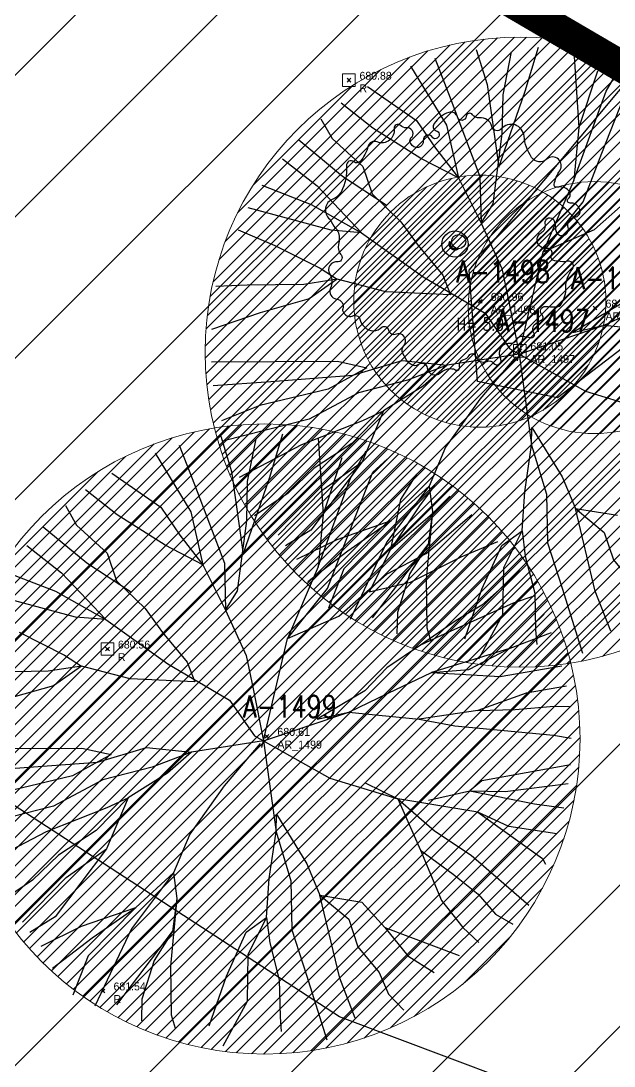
# Model space of a CAD drawing. Extents: x 350769 to 354978, y 6304672 to 6307963.
# Drawn here: x 352384.38 to 352393.79, y 6305935.95 to 6305952.54 of the extents above; entities that cross this region are included whole.
import ezdxf

# ---------------------------------------------------------------- set-up
doc = ezdxf.new("R2010")
doc.units = 0
doc.header["$PDMODE"] = 35
doc.header["$PDSIZE"] = 0.03
doc.linetypes.add('CONTINUOS', pattern=[0])
doc.linetypes.add('DASHDOT', pattern=[1, 0.5, -0.25, 0, -0.25])
doc.layers.get('0').update_dxf_attribs({"linetype": 'CONTINUOUS'})
doc.layers.get('Defpoints').update_dxf_attribs({"linetype": 'CONTINUOUS'})
for name, color, linetype in [('02_Geo ext_Acotamiento', 7, 'CONTINUOUS'), ('03_Pav ext_Vereda HC', 42, 'CONTINUOUS'), ('03_S2_Pav ext_Borde vereda', 7, 'CONTINUOUS'), ('1-ARBOL H1', 7, 'CONTINUOUS'), ('1-ARBOL H2', 1, 'CONTINUOUS'), ('1-ARBOL H3', 241, 'CONTINUOUS'), ('1-ARBOL NOMBRE', 3, 'CONTINUOUS'), ('1-ARBOL PTO', 7, 'CONTINUOUS'), ('C-TINN', 5, 'CONTINUOUS'), ('C-TOPO-MINR', 8, 'CONTINUOUS'), ('Paisajismo', 253, 'CONTINUOUS'), ('V-NODE-TEXT DIC 2012', 31, 'CONTINUOUS')]:
    doc.layers.add(name, color=color, linetype=linetype)
doc.layers.add('0_ASD_LINEA OFICIAL', color=253, linetype='DASHDOT', lineweight=20)
doc.layers.add('0_ASD_TOPOGRAFIA_ELEMENTOS', color=7, linetype='CONTINUOS', lineweight=5, true_color=0xbdbdbd)
doc.styles.add('ROMANS', font='romans.shx', dxfattribs={"width": 0.65})
doc.dimstyles.new('Principal', dxfattribs={"dimscale": 0, "dimtxt": 2, "dimasz": 2, "dimexe": 1, "dimexo": 1, "dimtad": 1, "dimrnd": 0.05, "dimzin": 1, "dimtxsty": 'ROMANS', "dimcen": 2.5, "dimclrt": 2, "dimaunit": 2, "dimadec": 0, "dimazin": 0, "dimtfac": 1, "dimtmove": 0, "dimatfit": 3, "dimfxl": 1, "dimfxlon": 1, "dimarcsym": 0})

# ---------------------------------------------------------------- blocks, each defined once
blk = doc.blocks.new('*D1079')
at = {"layer": '02_Geo ext_Acotamiento', "color": 0, "lineweight": -2, "transparency": 16777216}
blk.add_line((352275.9834041503, 6305950.408022937), (352270.2940694395, 6305949.519274759), dxfattribs=at)
at = {"layer": '02_Geo ext_Acotamiento', "color": 0, "transparency": 16777216}
blk.add_solid([(352270.2683459033, 6305949.68394436), (352270.3197929759, 6305949.354605158), (352269.3060518341, 6305949.364933541)], dxfattribs=at)
at = {"layer": 'Defpoints', "color": 0, "transparency": 16777216}
for p in [(352392.8269086607, 6305968.660500091), (352269.3060518341, 6305949.364933541)]:
    blk.add_point(p, dxfattribs=at)
at = {"layer": '02_Geo ext_Acotamiento', "color": 2, "transparency": 16777216, "insert": (352273.6384944128, 6305950.96046438), "char_height": 1, "attachment_point": 5, "rotation": 8.878591050159264, "style": 'ROMANS'}
blk.add_mtext('R125,00', dxfattribs=at)
blk = doc.blocks.new('*D1156')
at = {"layer": '02_Geo ext_Acotamiento', "color": 0, "lineweight": -2, "transparency": 16777216}
blk.add_line((352265.1263020157, 6305940.537977832), (352259.5027200941, 6305939.299539646), dxfattribs=at)
at = {"layer": '02_Geo ext_Acotamiento', "color": 0, "transparency": 16777216}
blk.add_solid([(352259.466875284, 6305939.462306128), (352259.5385649044, 6305939.136773165), (352258.5261212075, 6305939.084470786)], dxfattribs=at)
at = {"layer": 'Defpoints', "color": 0, "transparency": 16777216}
for p in [(352392.8269086622, 6305968.660500089), (352258.5261212075, 6305939.084470786)]:
    blk.add_point(p, dxfattribs=at)
at = {"layer": '02_Geo ext_Acotamiento', "color": 2, "transparency": 16777216, "insert": (352262.7517488983, 6305940.944537443), "char_height": 1, "attachment_point": 5, "rotation": 12.419567213945234, "style": 'ROMANS'}
blk.add_mtext('R137,50', dxfattribs=at)
blk = doc.blocks.new('A$C27410629')
at = {"true_color": 0x136734, "transparency": 33554559}
h = blk.add_hatch(dxfattribs=at)
h.set_pattern_fill('ANSI31', color=116, scale=0.5)
h.set_pattern_definition([(45, (-8759.562515186517, -519.1035735587502), (-1.122532015133644, 1.122532015133644), [])])
h.paths.add_polyline_path([(137.5068959888558, 1252.464406617455, 0.1176268807227723), (109.8147584422568, 1254.193915082657, 0.06692451075002814), (94.44469839795602, 1249.334472017372, 0.3153492887079504), (64.30173641118381, 1196.270282113329, 0.02268268711599586), (65.7292635223912, 1185.310127003227), (112.3603922077091, 1218.953454515778), (153.4782689701005, 1161.962272479494), (172.1053089193083, 1139.480769404351), (187.9579650288579, 1141.807885415954), (193.565073162812, 1120.465553675225), (224.197974734232, 1050.129297271156), (250.6203797236194, 989.4787086543838), (268.1526288855184, 972.7353945672494, 7.254700715645028e-06), (291.4898137452492, 983.2987389690225), (238.1945199318034, 1105.633967029937), (205.2934048173047, 1181.112163638985), (177.0531538182076, 1197.651557407602)])
at = {"layer": '0_ASD_LINEA OFICIAL', "ltscale": 8, "const_width": 0.5}
blk.add_lwpolyline([(137.5068959889312, 1252.464406617509), (177.0531538181858, 1197.651557407789), (205.2934048172829, 1181.112163639173), (238.1945199317815, 1105.633967030124), (279.3867585223161, 1122.912494985259), (245.5796072782432, 1209.119370970666)], dxfattribs=at)
blk.add_lwpolyline([(250.6203797236194, 989.4787086543838), (268.1526288854875, 972.7353945673531, 7.254700715664111e-06), (291.4898137452146, 983.2987389692971), (291.4898137452146, 983.2987389692971), (238.1945199318034, 1105.633967029937), (205.2934048173047, 1181.112163638985), (177.0531538182076, 1197.651557407602), (137.6146324061954, 1252.315079214)], format="xyb", dxfattribs=at)
blk = doc.blocks.new('1.0 - LO RECABARREN LOTEO PARQUE - VEGETACION EXISTENTE ETAPA MUNICIPAL__2024')
at = {"layer": 'Paisajismo'}
for p, q in [((352391.6032535574, 6305952.082006879), (352391.7730401289, 6305951.524352299)), ((352392.0267901549, 6305951.363049463), (352392.163736428, 6305952.042641534)), ((352392.3786155063, 6305951.419510569), (352392.5885203256, 6305952.11985576)), ((352393.1504546333, 6305952.051651023), (352393.2271173503, 6305950.844255731)), ((352390.9429612244, 6305951.942131889), (352391.1881405273, 6305951.316867318)), ((352393.6638090033, 6305951.418596901), (352393.9110892303, 6305951.849717214)), ((352390.5603326714, 6305951.815659542), (352391.1300027124, 6305950.882639382)), ((352393.5232505773, 6305951.737899113), (352393.2271173503, 6305950.844255731)), ((352389.8755000709, 6305951.494876612), (352390.6538151177, 6305950.954856102)), ((352391.7730401289, 6305951.524352299), (352391.9585909316, 6305950.213140807)), ((352393.591724749, 6305950.434264811), (352394.0154366637, 6305951.511549276)), ((352391.9585909316, 6305950.213140807), (352392.3786155063, 6305951.419510569)), ((352392.0150850628, 6305950.743106767), (352392.0267901549, 6305951.363049463)), ((352393.1492801253, 6305950.008504761), (352393.6638090033, 6305951.418596901)), ((352389.9607228245, 6305950.834660536), (352389.4594746775, 6305951.23049614)), ((352391.1881405273, 6305951.316867318), (352391.6610132043, 6305950.067611639)), ((352389.1383340837, 6305950.982176108), (352389.3142006209, 6305950.670068705)), ((352390.7227598582, 6305950.353234327), (352389.9607228245, 6305950.834660536)), ((352390.6538151177, 6305950.954856102), (352390.955798356, 6305950.515040563)), ((352391.1300027124, 6305950.882639382), (352391.3192352894, 6305950.043057702)), ((352393.2271173503, 6305950.844255731), (352393.1492801253, 6305950.008504761)), ((352389.3142006209, 6305950.670068705), (352389.8022899324, 6305950.226739313)), ((352391.8699451911, 6305949.629552996), (352392.0150850628, 6305950.743106767)), ((352388.7887984461, 6305950.646620194), (352389.4789952958, 6305950.073142486)), ((352390.955798356, 6305950.515040563), (352391.3192352894, 6305950.043057702)), ((352388.5261186416, 6305950.348004995), (352389.0788044222, 6305949.917235052)), ((352391.3192352894, 6305950.043057702), (352390.7227598582, 6305950.353234327)), ((352393.2979325014, 6305949.664607899), (352393.591724749, 6305950.434264811)), ((352389.8022899324, 6305950.226739313), (352389.9491865617, 6305949.789851957)), ((352389.4789952958, 6305950.073142486), (352390.1713952909, 6305949.616382632)), ((352391.3192352894, 6305950.043057702), (352391.6779865475, 6305949.323094208)), ((352391.6610132043, 6305950.067611639), (352391.6779865475, 6305949.323094208)), ((352393.1492801253, 6305950.008504761), (352392.6623587201, 6305948.870394534)), ((352388.2009496132, 6305949.925885831), (352388.9841251905, 6305949.622023322)), ((352389.0788044222, 6305949.917235052), (352389.7823912901, 6305949.172837503)), ((352393.4758449757, 6305949.227132347), (352394.233144874, 6305949.895014153)), ((352389.9491865617, 6305949.789851957), (352390.4062563605, 6305949.347105652)), ((352392.6623587201, 6305948.870394534), (352393.2979325014, 6305949.664607899)), ((352389.299173956, 6305949.212516255), (352387.9867882538, 6305949.566844682)), ((352388.9841251905, 6305949.622023322), (352389.7823912901, 6305949.172837503)), ((352391.6779865475, 6305949.323094208), (352391.8699451911, 6305949.629552996)), ((352390.4062563605, 6305949.347105652), (352390.6783942191, 6305948.969870252)), ((352387.8271063795, 6305949.216958278), (352388.4066774107, 6305948.972496103)), ((352389.7823912901, 6305949.172837503), (352389.299173956, 6305949.212516255)), ((352389.7823912901, 6305949.172837503), (352390.7620849764, 6305948.47215965)), ((352391.6779865475, 6305949.323094208), (352392.0057219606, 6305948.603718911)), ((352392.6623587201, 6305948.870394534), (352393.4758449757, 6305949.227132347)), ((352388.4066774107, 6305948.972496103), (352389.124199665, 6305948.608669826)), ((352390.6783942191, 6305948.969870252), (352391.0728469974, 6305948.497299195)), ((352392.2573723254, 6305947.141583208), (352392.6623587201, 6305948.870394534)), ((352389.124199665, 6305948.608669826), (352389.3961330235, 6305948.435933459)), ((352392.0057219606, 6305948.603718911), (352392.1198433791, 6305948.074426726)), ((352387.9669751992, 6305948.338884025), (352387.4701071053, 6305948.317258333)), ((352388.8670749517, 6305948.352898915), (352387.9669751992, 6305948.338884025)), ((352389.3961330235, 6305948.435933459), (352388.8670749517, 6305948.352898915)), ((352389.3961330235, 6305948.435933459), (352388.9514303062, 6305948.121541219)), ((352390.1680652371, 6305948.235308775), (352389.3961330235, 6305948.435933459)), ((352390.7620849764, 6305948.47215965), (352391.744116121, 6305947.89547092)), ((352391.0728469974, 6305948.497299195), (352391.1910651911, 6305948.184986571)), ((352391.1910651911, 6305948.184986571), (352390.1680652371, 6305948.235308775)), ((352388.9514303062, 6305948.121541219), (352388.1761708189, 6305947.902659928)), ((352392.1198433791, 6305948.074426726), (352392.2823101342, 6305947.248038061)), ((352393.8878528578, 6305948.041045071), (352393.1346497341, 6305947.590142821)), ((352393.6332736237, 6305947.7047616), (352394.2594832919, 6305948.003018737)), ((352388.1761708189, 6305947.902659928), (352387.4000298234, 6305947.637090896)), ((352391.744116121, 6305947.89547092), (352392.1368131524, 6305947.329909366)), ((352392.2823101342, 6305947.248038061), (352393.6332736237, 6305947.7047616)), ((352393.1346497341, 6305947.590142821), (352393.6332736237, 6305947.7047616)), ((352393.6332736237, 6305947.7047616), (352394.748157836, 6305947.590685314)), ((352392.2823101342, 6305947.248038061), (352391.1389765708, 6305947.069675907)), ((352392.2275269456, 6305947.204163344), (352391.6563295503, 6305946.532767752)), ((352392.1368131524, 6305947.329909366), (352393.3342140869, 6305946.656130604)), ((352392.2823101342, 6305947.248038061), (352392.4803478246, 6305945.804022172)), ((352387.4024011508, 6305947.126133619), (352389.4001016713, 6305947.132289011)), ((352389.8655214973, 6305947.030093979), (352389.2515724766, 6305946.691406683)), ((352389.4001016713, 6305947.132289011), (352389.8655214973, 6305947.030093979)), ((352389.6466164443, 6305946.91180316), (352390.4267422566, 6305947.145140178)), ((352390.4267422566, 6305947.145140178), (352391.1389765708, 6305947.069675907)), ((352391.1389765708, 6305947.069675907), (352390.5139409378, 6305946.833410644)), ((352391.1389765708, 6305947.069675907), (352390.7603266215, 6305946.735735002)), ((352391.1389765708, 6305947.069675907), (352391.1389765708, 6305947.069675907)), ((352388.3415293354, 6305946.812411157), (352389.6466164443, 6305946.91180316)), ((352387.4264436741, 6305946.7491059), (352388.3415293354, 6305946.812411157)), ((352389.2515724766, 6305946.691406683), (352388.1717628966, 6305946.431571629)), ((352390.5139409378, 6305946.833410644), (352389.734400407, 6305946.631072183)), ((352390.7603266215, 6305946.735735002), (352390.1323647277, 6305946.344484711)), ((352389.734400407, 6305946.631072183), (352388.9507631012, 6305946.211754166)), ((352391.6563295503, 6305946.532767752), (352391.114395872, 6305945.767795982)), ((352393.3342140869, 6305946.656130604), (352394.4139856307, 6305946.325660372)), ((352388.1717628966, 6305946.431571629), (352387.5595762796, 6305946.186258961)), ((352390.1323647277, 6305946.344484711), (352389.6261325695, 6305945.826905378)), ((352390.1323647277, 6305946.344484711), (352389.7905950451, 6305945.536985156)), ((352389.8029360158, 6305946.190606205), (352390.1323647277, 6305946.344484711)), ((352388.9507631012, 6305946.211754166), (352387.5789586267, 6305945.865557917)), ((352388.8377183828, 6305945.811847233), (352389.8029360158, 6305946.190606205)), ((352392.4803478246, 6305945.804022172), (352392.485615114, 6305946.082996257)), ((352392.485615114, 6305946.082996257), (352392.967270192, 6305945.298698183)), ((352387.5493258578, 6305945.942026667), (352387.7191124293, 6305945.384372087)), ((352387.9728624553, 6305945.223069252), (352388.1098087284, 6305945.902661323)), ((352388.3246878068, 6305945.279530358), (352388.534592626, 6305945.979875548)), ((352389.0965269337, 6305945.911670811), (352389.1731896507, 6305944.704275519)), ((352386.8890335248, 6305945.802151677), (352387.1342128278, 6305945.176887106)), ((352387.8464970072, 6305945.293468233), (352388.8377183828, 6305945.811847233)), ((352389.6261325695, 6305945.826905378), (352389.0291865693, 6305945.435069477)), ((352389.6098813037, 6305945.278616689), (352389.8571615307, 6305945.709737002)), ((352391.114395872, 6305945.767795982), (352390.8545493492, 6305945.152538422)), ((352392.3732504527, 6305945.06184731), (352392.4803478246, 6305945.804022172)), ((352392.4803478246, 6305945.804022172), (352392.7138614723, 6305945.024409237)), ((352386.5064049719, 6305945.67567933), (352387.0760750128, 6305944.74265917)), ((352389.7905950451, 6305945.536985156), (352388.975669174, 6305944.454830951)), ((352389.151083619, 6305945.082021046), (352389.7905950451, 6305945.536985156)), ((352389.4693228777, 6305945.597918901), (352389.1731896507, 6305944.704275519)), ((352389.9615089641, 6305945.371569064), (352390.1886315476, 6305945.578605442)), ((352385.8215723714, 6305945.3548964), (352386.5998874181, 6305944.814875891)), ((352387.7191124293, 6305945.384372087), (352387.904663232, 6305944.073160595)), ((352389.0291865693, 6305945.435069477), (352388.6183466424, 6305945.039719724)), ((352389.5377970494, 6305944.294284599), (352389.9615089641, 6305945.371569064)), ((352387.904663232, 6305944.073160595), (352388.3246878068, 6305945.279530358)), ((352387.9611573632, 6305944.603126555), (352387.9728624553, 6305945.223069252)), ((352389.0953524258, 6305943.86852455), (352389.6098813037, 6305945.278616689)), ((352390.6555206917, 6305945.343311353), (352390.3979226834, 6305944.936810923)), ((352392.967270192, 6305945.298698183), (352393.1750280948, 6305944.798645078)), ((352385.9067951249, 6305944.694680324), (352385.4055469779, 6305945.090515928)), ((352387.1342128278, 6305945.176887106), (352387.6070855047, 6305943.927631428)), ((352388.6183466424, 6305945.039719724), (352388.0840212815, 6305944.677711095)), ((352388.4600054412, 6305944.371159684), (352389.151083619, 6305945.082021046)), ((352390.8545493492, 6305945.152538422), (352390.1862039273, 6305944.265920165)), ((352390.254677088, 6305944.605717494), (352390.8545493492, 6305945.152538422)), ((352390.9444628441, 6305945.164075549), (352390.6998282768, 6305944.837702757)), ((352390.8545493492, 6305945.152538422), (352390.9089764383, 6305944.748406583)), ((352392.3305259456, 6305944.442492875), (352392.3732504527, 6305945.06184731)), ((352392.7138614723, 6305945.024409237), (352392.7302460129, 6305944.248895904)), ((352390.3979226834, 6305944.936810923), (352390.242781662, 6305944.145774639)), ((352390.9078566845, 6305944.717015536), (352391.1832576572, 6305944.993554572)), ((352385.0844063842, 6305944.842195896), (352385.2602729214, 6305944.530088494)), ((352386.6688321586, 6305944.213254116), (352385.9067951249, 6305944.694680324)), ((352386.5998874181, 6305944.814875891), (352386.9018706564, 6305944.375060352)), ((352387.0760750128, 6305944.74265917), (352387.2653075898, 6305943.903077491)), ((352389.1731896507, 6305944.704275519), (352389.0953524258, 6305943.86852455)), ((352390.6998282768, 6305944.837702757), (352390.242781662, 6305944.145774639)), ((352390.242781662, 6305944.145774639), (352390.9078566845, 6305944.717015536)), ((352390.8060121241, 6305944.084289636), (352391.5318112072, 6305944.701904079)), ((352390.9089764383, 6305944.748406583), (352390.8069384114, 6305943.672993354)), ((352390.9089764383, 6305944.748406583), (352390.836991735, 6305944.222625669)), ((352393.4905957063, 6305943.482211557), (352393.1750280948, 6305944.798645078)), ((352393.1750280948, 6305944.798645078), (352393.1750280948, 6305944.798645078)), ((352393.1750280948, 6305944.798645078), (352393.8405425097, 6305944.689904881)), ((352393.1750280948, 6305944.798645078), (352393.6332720264, 6305944.417895823)), ((352385.2602729214, 6305944.530088494), (352385.7483622328, 6305944.086759102)), ((352387.8160174916, 6305943.489572784), (352387.9611573632, 6305944.603126555)), ((352389.3934895758, 6305944.306830685), (352390.254677088, 6305944.605717494)), ((352390.254677088, 6305944.605717494), (352389.5014702999, 6305943.837753232)), ((352389.5629240898, 6305944.12264799), (352390.254677088, 6305944.605717494)), ((352384.7348707466, 6305944.506639983), (352385.4250675963, 6305943.933162274)), ((352386.9018706564, 6305944.375060352), (352387.2653075898, 6305943.903077491)), ((352388.975669174, 6305944.454830951), (352388.5737153013, 6305944.205548896)), ((352392.0088326857, 6305944.210746629), (352392.3305259456, 6305944.442492875)), ((352392.0402487613, 6305943.858816897), (352392.3305259456, 6305944.442492875)), ((352392.3305259456, 6305944.442492875), (352392.3794938176, 6305944.040284798)), ((352393.6332720264, 6305944.417895823), (352393.7801686068, 6305943.981005876)), ((352384.472190942, 6305944.208024783), (352385.0248767227, 6305943.77725484)), ((352387.2653075898, 6305943.903077491), (352386.6688321586, 6305944.213254116)), ((352388.7566220452, 6305943.991928088), (352389.3934895758, 6305944.306830685)), ((352389.2440048018, 6305943.524627687), (352389.5377970494, 6305944.294284599)), ((352390.1862039273, 6305944.265920165), (352389.6044755725, 6305943.036578922)), ((352389.954108405, 6305943.058593489), (352390.836991735, 6305944.222625669)), ((352390.836991735, 6305944.222625669), (352390.5490555792, 6305943.762938747)), ((352391.3622577809, 6305944.031229985), (352391.9466525086, 6305944.270784524)), ((352391.6919410267, 6305943.516171823), (352392.0088326857, 6305944.210746629)), ((352392.7302460129, 6305944.248895904), (352392.9649266045, 6305943.531277566)), ((352385.7483622328, 6305944.086759102), (352385.8952588622, 6305943.649871745)), ((352388.9332064491, 6305943.638407197), (352389.5629240898, 6305944.12264799)), ((352390.242781662, 6305944.145774639), (352389.9029720884, 6305943.47498452)), ((352390.1792171745, 6305943.755033941), (352390.8060121241, 6305944.084289636)), ((352390.5601130347, 6305943.6260405), (352391.3622577809, 6305944.031229985)), ((352392.3794938176, 6305944.040284798), (352392.5319893206, 6305943.453607411)), ((352385.4250675963, 6305943.933162274), (352386.1174675914, 6305943.476402421)), ((352387.2653075898, 6305943.903077491), (352387.6240588479, 6305943.183113996)), ((352387.6070855047, 6305943.927631428), (352387.6240588479, 6305943.183113996)), ((352389.0953524258, 6305943.86852455), (352388.6084310206, 6305942.730414323)), ((352392.0262026407, 6305943.114885141), (352392.0402487613, 6305943.858816897)), ((352393.7801686068, 6305943.981005876), (352394.1137530205, 6305943.571603288)), ((352384.1470219137, 6305943.785905619), (352384.9301974909, 6305943.48204311)), ((352385.0248767227, 6305943.77725484), (352385.7284635905, 6305943.032857291)), ((352389.5014702999, 6305943.837753232), (352389.2559786703, 6305943.211886258)), ((352389.4219172762, 6305943.087152136), (352390.1792171745, 6305943.755033941)), ((352390.5490555792, 6305943.762938747), (352390.3512444139, 6305943.146509904)), ((352392.293136517, 6305943.811046311), (352392.1005646553, 6305943.625733471)), ((352385.8952588622, 6305943.649871745), (352386.3523286609, 6305943.20712544)), ((352388.6084310206, 6305942.730414323), (352389.2440048018, 6305943.524627687)), ((352389.9029720884, 6305943.47498452), (352390.5601130347, 6305943.6260405)), ((352390.8069384114, 6305943.672993354), (352390.8157523559, 6305942.902212993)), ((352392.1005646553, 6305943.625733471), (352391.6903100095, 6305943.261382276)), ((352392.9649266045, 6305943.531277566), (352393.2868094473, 6305942.501929624)), ((352385.2452462565, 6305943.072536043), (352383.9328605542, 6305943.42686447)), ((352384.9301974909, 6305943.48204311), (352385.7284635905, 6305943.032857291)), ((352387.6240588479, 6305943.183113996), (352387.8160174916, 6305943.489572784)), ((352391.4200054923, 6305942.727340726), (352391.6919410267, 6305943.516171823)), ((352392.5333205936, 6305943.409335716), (352392.1895243462, 6305943.291700435)), ((352392.5319893206, 6305943.453607411), (352392.5443298512, 6305942.869575848)), ((352393.7356461539, 6305942.847082694), (352393.4905957063, 6305943.482211557)), ((352386.3523286609, 6305943.20712544), (352386.6244665196, 6305942.82989004)), ((352392.1895243462, 6305943.291700435), (352391.0347887462, 6305942.776408738)), ((352391.6903100095, 6305943.261382276), (352391.2823963431, 6305943.021017546)), ((352385.7284635905, 6305943.032857291), (352385.2452462565, 6305943.072536043)), ((352385.7284635905, 6305943.032857291), (352386.7081572768, 6305942.332179438)), ((352387.6240588479, 6305943.183113996), (352387.9517942611, 6305942.463738699)), ((352388.6084310206, 6305942.730414323), (352389.4219172762, 6305943.087152136)), ((352390.3512444139, 6305943.146509904), (352390.3448066596, 6305942.805543878)), ((352391.640526086, 6305942.408979722), (352392.0262026407, 6305943.114885141)), ((352392.6769811825, 6305943.11903339), (352392.1116819066, 6305942.571246054)), ((352391.2823963431, 6305943.021017546), (352390.716469807, 6305942.62859597)), ((352390.8157523559, 6305942.902212993), (352390.8818633955, 6305942.690797394)), ((352392.5443298512, 6305942.869575848), (352392.5632810254, 6305942.635698694)), ((352384.3527497111, 6305942.832515891), (352385.0702719655, 6305942.468689614)), ((352386.6244665196, 6305942.82989004), (352387.0189192978, 6305942.357318983)), ((352388.2034446258, 6305941.001602996), (352388.6084310206, 6305942.730414323)), ((352391.0347887462, 6305942.776408738), (352390.716469807, 6305942.62859597)), ((352392.1116819066, 6305942.571246054), (352392.736721061, 6305942.807508662)), ((352392.736721061, 6305942.807508662), (352392.797356368, 6305942.826443593)), ((352390.716469807, 6305942.62859597), (352390.182144446, 6305942.266587342)), ((352392.1116819066, 6305942.571246054), (352390.8943823299, 6305942.191123001)), ((352391.4848905269, 6305942.24199029), (352392.1116819066, 6305942.571246054)), ((352385.0702719655, 6305942.468689614), (352385.342205324, 6305942.295953247)), ((352387.9517942611, 6305942.463738699), (352388.0659156795, 6305941.934446514)), ((352384.8131472521, 6305942.212918703), (352383.9130474997, 6305942.198903813)), ((352385.342205324, 6305942.295953247), (352384.8131472521, 6305942.212918703)), ((352385.342205324, 6305942.295953247), (352384.8975026067, 6305941.981561007)), ((352386.1141375375, 6305942.095328563), (352385.342205324, 6305942.295953247)), ((352386.7081572768, 6305942.332179438), (352387.6901884215, 6305941.755490708)), ((352387.0189192978, 6305942.357318983), (352387.1371374915, 6305942.045006359)), ((352390.182144446, 6305942.266587342), (352389.8339251582, 6305941.901064859)), ((352390.8943823299, 6305942.191123001), (352391.4848905269, 6305942.24199029)), ((352391.9806134194, 6305942.128048606), (352392.961867387, 6305942.300740781)), ((352387.1371374915, 6305942.045006359), (352386.1141375375, 6305942.095328563)), ((352390.2055555924, 6305941.863038525), (352390.8943823299, 6305942.191123001)), ((352390.8943823299, 6305942.191123001), (352391.9806134194, 6305942.128048606)), ((352384.8975026067, 6305941.981561007), (352384.1222431193, 6305941.762679717)), ((352388.0659156795, 6305941.934446514), (352388.2283824346, 6305941.108057849)), ((352389.8339251582, 6305941.901064859), (352389.0807220345, 6305941.450162609)), ((352393.0316871165, 6305941.977906402), (352392.396230072, 6305941.863330065)), ((352387.6901884215, 6305941.755490708), (352388.0828854528, 6305941.189929154)), ((352389.5793459241, 6305941.564781388), (352390.2055555924, 6305941.863038525)), ((352392.396230072, 6305941.863330065), (352391.627686811, 6305941.588123443)), ((352388.2283824346, 6305941.108057849), (352389.5793459241, 6305941.564781388)), ((352389.0807220345, 6305941.450162609), (352389.5793459241, 6305941.564781388)), ((352389.5793459241, 6305941.564781388), (352390.6942301365, 6305941.450705103)), ((352391.627686811, 6305941.588123443), (352390.6942301365, 6305941.450705103)), ((352391.627686811, 6305941.588123443), (352392.2176097265, 6305941.607992171)), ((352392.2176097265, 6305941.607992171), (352392.8391373872, 6305941.658273782)), ((352392.8391373872, 6305941.658273782), (352393.0792176655, 6305941.653740847)), ((352390.6942301365, 6305941.450705103), (352391.2648537321, 6305941.347597323)), ((352391.2648537321, 6305941.347597323), (352392.827713254, 6305941.201329203)), ((352392.827713254, 6305941.201329203), (352393.1096012131, 6305941.153616697)), ((352388.2283824346, 6305941.108057849), (352387.0850488712, 6305940.929695695)), ((352388.173599246, 6305941.064183132), (352387.6024018507, 6305940.39278754)), ((352388.0828854528, 6305941.189929154), (352389.2802863873, 6305940.516150392)), ((352388.2283824346, 6305941.108057849), (352388.426420125, 6305939.66404196)), ((352383.3484734513, 6305940.986153407), (352385.3461739717, 6305940.992308799)), ((352385.8115937977, 6305940.890113767), (352385.197644777, 6305940.551426471)), ((352385.3461739717, 6305940.992308799), (352385.8115937977, 6305940.890113767)), ((352385.5926887448, 6305940.771822948), (352386.372814557, 6305941.005159966)), ((352386.372814557, 6305941.005159966), (352387.0850488712, 6305940.929695695)), ((352387.0850488712, 6305940.929695695), (352386.4600132382, 6305940.693430432)), ((352387.0850488712, 6305940.929695695), (352386.706398922, 6305940.59575479)), ((352387.0850488712, 6305940.929695695), (352387.0850488712, 6305940.929695695)), ((352384.2876016358, 6305940.672430946), (352385.5926887448, 6305940.771822948)), ((352393.0950281669, 6305940.728411056), (352391.6923701736, 6305940.475503995)), ((352385.197644777, 6305940.551426471), (352384.1178351971, 6305940.291591417)), ((352386.4600132382, 6305940.693430432), (352385.6804727074, 6305940.491091971)), ((352386.706398922, 6305940.59575479), (352386.0784370281, 6305940.204504499)), ((352385.6804727074, 6305940.491091971), (352384.8968354016, 6305940.071773954)), ((352387.6024018507, 6305940.39278754), (352387.0604681725, 6305939.62781577)), ((352389.2802863873, 6305940.516150392), (352390.3600579311, 6305940.18568016)), ((352389.8374376622, 6305940.44361423), (352390.3600579311, 6305940.18568016)), ((352391.6923701736, 6305940.475503995), (352391.5024114487, 6305940.315627185)), ((352392.0630307102, 6305940.305042172), (352393.0626490629, 6305940.43112466)), ((352390.8452699068, 6305940.164571216), (352391.5024114487, 6305940.315627185)), ((352391.5024114487, 6305940.315627185), (352392.5266881242, 6305940.109472075)), ((352391.5024114487, 6305940.315627185), (352392.0630307102, 6305940.305042172)), ((352384.8968354016, 6305940.071773954), (352383.5250309271, 6305939.725577706)), ((352384.7837906832, 6305939.671867021), (352385.7490083163, 6305940.050625993)), ((352386.0784370281, 6305940.204504499), (352385.5722048699, 6305939.686925166)), ((352386.0784370281, 6305940.204504499), (352385.7366673455, 6305939.397004944)), ((352385.7490083163, 6305940.050625993), (352386.0784370281, 6305940.204504499)), ((352391.6282730058, 6305939.975685198), (352390.3600579311, 6305940.18568016)), ((352390.3600579311, 6305940.18568016), (352390.7170534912, 6305939.372728756)), ((352390.3600579311, 6305940.18568016), (352390.9400315496, 6305939.678599278)), ((352392.5266881242, 6305940.109472075), (352392.9930451182, 6305940.046755874)), ((352388.426420125, 6305939.66404196), (352388.4316874145, 6305939.943016045)), ((352388.4316874145, 6305939.943016045), (352388.9133424924, 6305939.158717971)), ((352391.6282730058, 6305939.975685198), (352392.6505353855, 6305939.243112734)), ((352392.120459092, 6305939.749335362), (352391.6282730058, 6305939.975685198)), ((352392.881692101, 6305939.633242091), (352392.120459092, 6305939.749335362)), ((352383.7925693077, 6305939.153488021), (352384.7837906832, 6305939.671867021)), ((352385.5722048699, 6305939.686925166), (352384.9752588698, 6305939.295089265)), ((352387.0604681725, 6305939.62781577), (352386.8006216496, 6305939.012558211)), ((352388.3193227532, 6305938.921867098), (352388.426420125, 6305939.66404196)), ((352388.426420125, 6305939.66404196), (352388.6599337727, 6305938.884429025)), ((352390.9400315496, 6305939.678599278), (352391.5223426265, 6305939.295507519)), ((352385.7366673455, 6305939.397004944), (352384.9217414745, 6305938.314850739)), ((352385.0971559195, 6305938.942040835), (352385.7366673455, 6305939.397004944)), ((352384.9752588698, 6305939.295089265), (352384.5644189428, 6305938.899739512)), ((352390.7170534912, 6305939.372728756), (352391.048890384, 6305938.57279526)), ((352390.7170534912, 6305939.372728756), (352391.2373327315, 6305938.990805627)), ((352391.5223426265, 6305939.295507519), (352392.4382452085, 6305938.503010453)), ((352392.6505353855, 6305939.243112734), (352392.6995291575, 6305939.149175678)), ((352388.9133424924, 6305939.158717971), (352389.1211003953, 6305938.658664866)), ((352384.5644189428, 6305938.899739512), (352384.0300935819, 6305938.537730883)), ((352384.4060777416, 6305938.231179472), (352385.0971559195, 6305938.942040835)), ((352386.8006216496, 6305939.012558211), (352386.1322762278, 6305938.125939953)), ((352386.2007493884, 6305938.465737282), (352386.8006216496, 6305939.012558211)), ((352386.8006216496, 6305939.012558211), (352386.8550487387, 6305938.608426372)), ((352388.276598246, 6305938.302512663), (352388.3193227532, 6305938.921867098)), ((352388.6599337727, 6305938.884429025), (352388.6763183133, 6305938.108915692)), ((352391.2373327315, 6305938.990805627), (352391.6347082497, 6305938.673222252)), ((352386.8550487387, 6305938.608426372), (352386.7530107119, 6305937.533013142)), ((352386.8550487387, 6305938.608426372), (352386.7830640355, 6305938.082645457)), ((352389.4366680068, 6305937.342231345), (352389.1211003953, 6305938.658664866)), ((352389.1211003953, 6305938.658664866), (352389.1211003953, 6305938.658664866)), ((352389.1211003953, 6305938.658664866), (352389.7866148101, 6305938.549924669)), ((352389.1211003953, 6305938.658664866), (352389.5793443269, 6305938.277915611)), ((352389.7866148101, 6305938.549924669), (352390.1528684438, 6305938.146026284)), ((352391.048890384, 6305938.57279526), (352391.3913446119, 6305938.145994686)), ((352391.6347082497, 6305938.673222252), (352391.9080165736, 6305938.35797879)), ((352385.3395618763, 6305938.166850473), (352386.2007493884, 6305938.465737282)), ((352386.2007493884, 6305938.465737282), (352385.4475426003, 6305937.69777302)), ((352385.5089963903, 6305937.982667779), (352386.2007493884, 6305938.465737282)), ((352384.9217414745, 6305938.314850739), (352384.5197876017, 6305938.065568685)), ((352387.9549049861, 6305938.070766417), (352388.276598246, 6305938.302512663)), ((352387.9863210617, 6305937.718836686), (352388.276598246, 6305938.302512663)), ((352388.276598246, 6305938.302512663), (352388.3255661181, 6305937.900304587)), ((352389.5793443269, 6305938.277915611), (352389.7262409072, 6305937.841025664)), ((352391.9080165736, 6305938.35797879), (352392.1842512073, 6305938.197722949)), ((352384.7026943457, 6305937.851947876), (352385.3395618763, 6305938.166850473)), ((352386.1322762278, 6305938.125939953), (352385.550547873, 6305936.89659871)), ((352385.9001807054, 6305936.918613277), (352386.7830640355, 6305938.082645457)), ((352386.7830640355, 6305938.082645457), (352386.4951278797, 6305937.622958535)), ((352387.6380133271, 6305937.376191611), (352387.9549049861, 6305938.070766417)), ((352388.6763183133, 6305938.108915692), (352388.910998905, 6305937.391297354)), ((352390.1528684438, 6305938.146026284), (352391.3314952173, 6305937.701836268)), ((352390.1528684438, 6305938.146026284), (352390.5182405943, 6305937.695441454)), ((352391.3913446119, 6305938.145994686), (352391.6438871946, 6305937.907707108)), ((352384.8792787496, 6305937.498426985), (352385.5089963903, 6305937.982667779)), ((352388.3255661181, 6305937.900304587), (352388.4780616211, 6305937.313627199)), ((352387.9722749411, 6305936.974904929), (352387.9863210617, 6305937.718836686)), ((352389.7262409072, 6305937.841025664), (352390.059825321, 6305937.431623076)), ((352385.4475426003, 6305937.69777302), (352385.2020509708, 6305937.071906046)), ((352386.4951278797, 6305937.622958535), (352386.2973167144, 6305937.006529693)), ((352390.5182405943, 6305937.695441454), (352390.9338572469, 6305937.430722911)), ((352386.7530107119, 6305937.533013142), (352386.7618246563, 6305936.762232781)), ((352388.910998905, 6305937.391297354), (352389.2328817477, 6305936.361949412)), ((352390.059825321, 6305937.431623076), (352390.2084776969, 6305937.087726216)), ((352387.3660777928, 6305936.587360514), (352387.6380133271, 6305937.376191611)), ((352388.4780616211, 6305937.313627199), (352388.4904021516, 6305936.729595636)), ((352389.6817184543, 6305936.707102482), (352389.4366680068, 6305937.342231345)), ((352390.2084776969, 6305937.087726216), (352390.4519370712, 6305936.835062964)), ((352386.2973167144, 6305937.006529693), (352386.29087896, 6305936.665563666)), ((352387.5865983865, 6305936.26899951), (352387.9722749411, 6305936.974904929)), ((352386.7618246563, 6305936.762232781), (352386.8279356959, 6305936.550817182)), ((352388.4904021516, 6305936.729595636), (352388.5093533258, 6305936.495718482))]:
    blk.add_line(p, q, dxfattribs=at)
blk.add_lwpolyline([(352389.4104069421, 6305948.709048223, 0.6955138808254504), (352389.2832626412, 6305948.511221628, -0.2255392695261671), (352389.289865396, 6305948.291489495, 0.5023494505905932), (352389.3871165366, 6305948.120622152, -0.4802749798689741), (352389.483782104, 6305947.964012728, 0.2369436236332957), (352389.4924935192, 6305947.91703477, 0.4029220979436825), (352389.635235634, 6305947.851026223, -0.4962347819388703), (352389.7550718766, 6305947.802389452, 0.1330338275736444), (352389.8281894314, 6305947.677167805, 0.4353336477773261), (352390.1077947379, 6305947.678015962, -0.488569705754358), (352390.2113069736, 6305947.628089044, 0.4877439821970214), (352390.3345069747, 6305947.568463491, -0.3064517291622678), (352390.4251650756, 6305947.555905958, -0.4404889238843586), (352390.4442120579, 6305947.370300306, 0.3123225526643463), (352390.4311193767, 6305947.26362547), (352390.5032503753, 6305947.139443467), (352390.5567407371, 6305947.093880679, 0.3429802734791328), (352390.6922251681, 6305947.087817801, -0.5785323296805363), (352390.8252219174, 6305947.026359378, 0.6300173216114966), (352391.0315679302, 6305946.949291267, -0.1920488457721681), (352391.1949878266, 6305947.015983971, -0.1326435008275975), (352391.2803676822, 6305946.99365923, 0.6849446094927193), (352391.3379980472, 6305947.040415679, -0.4348947291285878), (352391.4050826087, 6305947.160759947, 0.2107458944292428), (352391.4881694913, 6305947.224876042, -0.6667196941430846), (352391.5925818552, 6305947.214037356, 0.4552825967630862), (352391.7740218918, 6305947.131912298, -0.3679200206596655), (352391.8776080948, 6305947.102611764, 0.917061909416553), (352391.9914829236, 6305947.165350109, -0.1703201580452949), (352391.9796203729, 6305947.313892323, -0.3732936591978551), (352392.1323689109, 6305947.418065406, 0.3201129635327479), (352392.2462439725, 6305947.480808952, -0.32461764455728), (352392.3410952598, 6305947.532066048, -0.03059908035469733), (352392.4634296174, 6305947.508092814, 0.7055094901218709), (352392.5162795607, 6305947.585899754, -0.35198711862231), (352392.5217879973, 6305947.708994325, -0.1212513383006052), (352392.6300562434, 6305947.784321317, 0.5577729805880737), (352392.6462275367, 6305947.869941092, -0.7023121868799062), (352392.7015474608, 6305948.003139161, 0.001339907904123736), (352392.8616622488, 6305947.995974083, 0.275423555243933), (352392.9565137686, 6305948.04723638, 0.1418842295236193), (352393.0234997186, 6305948.303253467, -0.1856927754473269), (352393.126449424, 6305948.593157444, 0.8459007909094233), (352393.0203988986, 6305948.709431922, -0.02745243548026231), (352392.8465892883, 6305948.72680274, -0.5119379484649169), (352392.7982972926, 6305948.821874514, 0.596256859583382), (352392.7300243744, 6305948.921880966, -0.2187177468460145), (352392.6065965826, 6305948.963760496, -0.5045528366389146), (352392.6321144906, 6305949.17268327, 0.3334319147407092), (352392.6956221439, 6305949.317837343, -0.9602014126133943), (352392.8399098212, 6305949.360547232, -0.04844612515806811), (352392.8610446549, 6305949.223256563, 0.6912746304000336), (352393.0435864716, 6305949.165752498, 0.2494638868365608), (352393.0600329192, 6305949.257521025, -0.4778354515831), (352393.1659996911, 6305949.419294442, 0.4744669162122206), (352393.2454079323, 6305949.539082023, 0.3503970268230338), (352393.0896998005, 6305949.644720676, -0.7342361487065922), (352393.0619415759, 6305949.713802259, 0.4464999196021542), (352393.067725632, 6305949.843055975, 0.2563064467709742), (352392.8849084285, 6305949.894406091, -0.5406678664223364), (352392.8375756558, 6305949.939693329, -0.1041829534316712), (352392.927548375, 6305950.157684132, 0.8865416087823877), (352392.7197270488, 6305950.339660516, -0.4543477162668304), (352392.4803812603, 6305950.368875177, -0.1277218174663274), (352392.3597783186, 6305950.707292482, 0.6645801817689291), (352392.0008612412, 6305950.822029869, -0.6170445899004038), (352391.8482812098, 6305950.859694338, 0.3858694307195007), (352391.6508471208, 6305950.998036784, -0.2771674087304286), (352391.5419297219, 6305951.04607991, 0.6946149022919148), (352391.4420223929, 6305951.019714157, -0.8266017702726247), (352391.3057205352, 6305951.007314798, 0.4228837804392593), (352391.1671169706, 6305951.081356667, 0.1717680331395376), (352390.9371547853, 6305950.906633182, 0.5309331623980181), (352390.9636416725, 6305950.791119128, -1.218169247984725), (352390.9122065003, 6305950.677730954, 0.8343303741564642), (352390.7624073181, 6305950.636902991, -0.8521783861566744), (352390.5631744238, 6305950.587042333, -0.4254185961195224), (352390.5885458508, 6305950.700216252, 0.5918431344303124), (352390.4960751321, 6305950.840033106, -0.2182401514369128), (352390.3989219051, 6305950.875212037, 0.7173661333998489), (352390.2979130286, 6305950.824230489, -0.5781130057951823), (352390.0293614879, 6305950.61423102, 0.455114675384683), (352389.8841477065, 6305950.540557329, -0.1156325677754268), (352389.7625608803, 6305950.305482427, -0.4131706264212049), (352389.6634797121, 6305950.29757852, 0.6723122281853189), (352389.5434385599, 6305950.235116113, -0.1500923615976875), (352389.4569762083, 6305949.819621468, -0.1782991698656411), (352389.3285826403, 6305949.708192235, 0.5797560862021608), (352389.2777600881, 6305949.389426981), (352389.3423359459, 6305949.276857085, -0.2101937830600406), (352389.4299906919, 6305949.091918326, -0.07462556969435563), (352389.4170013919, 6305948.984848278, 0.2444373572310269), (352389.4494669655, 6305948.832359003, -0.6590784775172888), (352389.4104069421, 6305948.709048223, 0.6955138808254504)], format="xyb", dxfattribs=at)
at = {"layer": 'Paisajismo', "ltscale": 0.3, "const_width": 0.04097239586241556}
blk.add_lwpolyline([(352391.1905886082, 6305949.034128771), (352391.190586174, 6305949.03412421, 0.7774595610597398), (352391.3118100004, 6305948.923572885, 1.286240532831135)], format="xyb", dxfattribs=at)
at = {"layer": 'Paisajismo'}
for centre, radius in [((352391.26525969, 6305948.994267642), 0.2069395611995712), ((352391.3221826848, 6305949.031849107), 0.1123241374474398)]:
    blk.add_circle(centre, radius, dxfattribs=at)
blk = doc.blocks.new('TOPOGRAFIA')
at = {"layer": '0_ASD_TOPOGRAFIA_ELEMENTOS', "true_color": 0xf26507}
h = blk.add_hatch(dxfattribs=at)
h.set_pattern_fill('ANSI31', color=30, scale=0.1)
h.set_pattern_definition([(45, (384089.5280236927, 6301207.525961841), (-0.2245064030267289, 0.2245064030267289), [])])
edge = h.paths.add_edge_path()
edge.add_arc((390392.3022410335, 6302947.278138155), 5, 0, 360)
h = blk.add_hatch(dxfattribs=at)
h.set_pattern_fill('ANSI31', color=30, scale=0.1)
h.set_pattern_definition([(45, (384088.8840561895, 6301208.335051069), (-0.2245064030267289, 0.2245064030267289), [])])
edge = h.paths.add_edge_path()
edge.add_arc((390391.6582735304, 6302948.087227383), 2, 0, 360)
h = blk.add_hatch(dxfattribs=at)
h.set_pattern_fill('ANSI31', color=30, scale=0.1)
h.set_pattern_definition([(45, (384090.7003913173, 6301208.232807044), (-0.2245064030267289, 0.2245064030267289), [])])
edge = h.paths.add_edge_path()
edge.add_arc((390393.4746086581, 6302947.984983359), 2, 0, 360)
h = blk.add_hatch(dxfattribs=at)
h.set_pattern_fill('ANSI31', color=30, scale=0.1)
h.set_pattern_definition([(45, (384085.4740959932, 6301201.385981628), (-0.2245064030267289, 0.2245064030267289), [])])
edge = h.paths.add_edge_path()
edge.add_arc((390388.2483133341, 6302941.138157941), 5, 0, 360)
at = {"layer": '0_ASD_TOPOGRAFIA_ELEMENTOS', "color": 30, "true_color": 0xf26507}
for centre, radius in [((390392.3022410335, 6302947.278138155), 5), ((390391.6582735304, 6302948.087227383), 2), ((390393.4746086581, 6302947.984983359), 2), ((390388.2483133341, 6302941.138157941), 5)]:
    blk.add_circle(centre, radius, dxfattribs=at)
at = {"layer": '1-ARBOL H1', "color": 9, "lineweight": 0, "true_color": 0xbdbdbd}
blk.add_point((390391.665, 6302948.084), dxfattribs=at)
at = {"layer": '1-ARBOL PTO', "color": 9, "lineweight": 0, "true_color": 0xbdbdbd}
for p in [(390391.665, 6302948.084), (390393.485, 6302947.977000001), (390392.294, 6302947.299), (390388.28, 6302941.18)]:
    blk.add_point(p, dxfattribs=at)
at = {"layer": 'C-TINN', "color": 9, "linetype": 'Continuous', "lineweight": 0, "true_color": 0xbdbdbd}
for points, elevation in [([(390389.483, 6302951.494), (390389.483, 6302951.693999999), (390389.683, 6302951.693999999), (390389.683, 6302951.494), (390389.483, 6302951.494)], 680.882), ([(390392.194, 6302947.199), (390392.194, 6302947.398999999), (390392.394, 6302947.398999999), (390392.394, 6302947.199), (390392.194, 6302947.199)], 681.05), ([(390385.652, 6302942.466), (390385.652, 6302942.665999999), (390385.852, 6302942.665999999), (390385.852, 6302942.466), (390385.652, 6302942.466)], 680.564)]:
    blk.add_lwpolyline(points, dxfattribs=dict(at, elevation=elevation))
for p in [(390389.583, 6302951.594, 680.882), (390392.294, 6302947.299, 681.05), (390385.752, 6302942.566, 680.564)]:
    blk.add_point(p, dxfattribs=at)
at = {"layer": 'C-TOPO-MINR', "color": 9, "linetype": 'Continuous', "lineweight": -3, "true_color": 0xbdbdbd}
for points, elevation in [([(390402.8079928934, 6302963.349876142), (390403.7029164619, 6302956.919007371), (390403.7816461012, 6302956.092148243), (390403.8930790514, 6302954.983660079), (390401.1857757009, 6302952.462196262), (390399.7002, 6302951.7572), (390392.8885555555, 6302946.555333333), (390391.6209547325, 6302946.812065843), (390391.4871547619, 6302948.577273809), (390395.3373944954, 6302953.191330275), (390390.7900753425, 6302955.2225), (390387.6012775119, 6302956.272784689), (390384.5734259259, 6302957.022203703), (390377.6598067485, 6302956.829929448), (390372.3253809524, 6302952.797793651), (390367.9254099723, 6302951.263044321), (390366.2809964158, 6302953.851354838), (390365.4301261682, 6302955.316827103), (390361.2150956938, 6302957.174119618), (390360.46133, 6302960.22984), (390359.0427195531, 6302961.726581005)], 681), ([(390420.5336493507, 6302923.60069264), (390414.8693066667, 6302929.055497778), (390410.6756915255, 6302927.693871186), (390409.2069388646, 6302928.590807861), (390408.098826087, 6302935.716304348), (390407.7471638492, 6302937.543764629), (390406.5263396861, 6302944.297631166), (390405.0179649891, 6302952.652706783), (390404.93118202, 6302952.531710322), (390404.3900210526, 6302954.30321579), (390404.7439425879, 6302950.586149957), (390405.4600045386, 6302943.463066566), (390405.6012556391, 6302942.609390977), (390407.0262440945, 6302935.176779527), (390407.0716136595, 6302934.825280326), (390407.0980675676, 6302934.519054054), (390404.286358209, 6302933.687462687), (390400.7912121212, 6302934.337818182), (390394.668125, 6302934.76225), (390389.432, 6302936.728580645), (390383.8448503937, 6302940.357496062)], 680.5)]:
    blk.add_lwpolyline(points, dxfattribs=dict(at, elevation=elevation))
at = {"layer": 'V-NODE-TEXT DIC 2012', "color": 9, "lineweight": 0, "true_color": 0xbdbdbd}
for p in [(390389.583, 6302951.594), (390391.665, 6302948.084), (390393.485, 6302947.977), (390392.294, 6302947.299), (390385.752, 6302942.566), (390388.28, 6302941.18), (390385.682, 6302937.14)]:
    blk.add_point(p, dxfattribs=at)
at = {"layer": '1-ARBOL H2', "color": 9, "lineweight": 0, "true_color": 0xbdbdbd, "style": 'ROMANS', "width": 0.8}
blk.add_text('H=', height=0.2, dxfattribs=at).set_placement((390391.2880668353, 6302947.622000005))
at = {"layer": '1-ARBOL H3', "color": 9, "lineweight": 0, "true_color": 0xbdbdbd, "style": 'ROMANS', "width": 0.8}
blk.add_text('5.0', height=0.2, dxfattribs=at).set_placement((390391.7011939024, 6302947.622000006))
at = {"layer": '1-ARBOL NOMBRE', "color": 9, "lineweight": 0, "true_color": 0xbdbdbd, "style": 'ROMANS', "width": 0.8}
for s, p in [('A-1498', (390391.2880668353, 6302948.384000002)), ('A-1496', (390393.1080668353, 6302948.277000003)), ('A-1497', (390391.9170668353, 6302947.599000002)), ('A-1499', (390387.9030668353, 6302941.480000002))]:
    blk.add_text(s, height=0.35, dxfattribs=at).set_placement(p)
at = {"layer": 'V-NODE-TEXT DIC 2012', "color": 9, "lineweight": 0, "true_color": 0xbdbdbd}
for s, height, p in [('680.88', 0.125, (390389.7497893219, 6302951.602210677)), ('R', 0.125, (390389.7497893219, 6302951.402210678)), ('680.96', 0.127, (390391.8317893218, 6302948.091210677)), ('681.05', 0.127, (390393.6517893219, 6302947.984210677)), ('AR_1498', 0.127, (390391.8317893218, 6302947.889210678)), ('AR_1496', 0.127, (390393.6517893219, 6302947.782210678)), ('681.05', 0.127, (390392.4607893219, 6302947.306210677)), ('AR_1497', 0.127, (390392.4607893219, 6302947.104210678)), ('680.56', 0.125, (390385.9187893218, 6302942.574210677)), ('R', 0.125, (390385.9187893218, 6302942.374210678)), ('680.61', 0.127, (390388.4467893219, 6302941.187210677)), ('AR_1499', 0.127, (390388.4467893219, 6302940.985210678)), ('681.54', 0.125, (390385.8487893218, 6302937.148210677)), ('R', 0.125, (390385.8487893218, 6302936.948210678))]:
    blk.add_text(s, height=height, dxfattribs=at).set_placement(p)

msp = doc.modelspace()

# ---------------------------------------------------------------- hatches: boundary and pattern name
at = {"layer": '03_Pav ext_Vereda HC'}
h = msp.add_hatch(dxfattribs=at)
h.set_pattern_fill('DOTS', color=256, scale=0.2, style=0)
h.set_pattern_definition([(0, (0, 0), (0.15875, 0.3175), [0, -0.3175])])
h.paths.add_polyline_path([(352533.7781987465, 6305988.647630177, 0.001234498587345054), (352535.675126165, 6305989.286498093), (352535.0273047538, 6305991.17866681, -0.001236873237655371), (352533.135689451, 6305990.541615871, -0.02053009870907239), (352503.8853697219, 6305981.940228953), (352503.2840382411, 6305984.518491437), (352499.4039184833, 6305983.544208242), (352499.9993888386, 6305980.991075858, -0.008887102906639828), (352487.1047705442, 6305978.156272031, -0.01455549524336389), (352464.6282001356, 6305974.170378275, -0.008990183444713605), (352459.9926205119, 6305973.570179023), (352460.1984365283, 6305971.58073849, 0.009019331760126793), (352464.9206284034, 6305972.191872346, 0.01455169346436648), (352487.5052945014, 6305976.196778146, 0.03211359260083807)])
h.paths.add_polyline_path([(352453.0159213872, 6305972.983824089, -0.006800505392013569), (352449.4833227422, 6305972.830716716, -0.009066641678675507), (352444.7696182578, 6305972.776126778), (352444.5771080579, 6305970.777466943, 0.01638310348206576), (352453.2219476647, 6305970.992351152)])
h.paths.add_polyline_path([(352389.6460369565, 6305991.879874823, -0.01753322086345317), (352376.9513572304, 6305998.31509122), (352352.1532079588, 6306011.99899601, 0.04440363374849853), (352342.0535807689, 6306016.089608755, 0.1133237876608219), (352314.4714570942, 6306018.047333277), (352314.9360717349, 6306016.097052595, -0.1572406347358349), (352351.2139975071, 6306010.232972499), (352375.9850852466, 6305996.564000573, 0.01750636999426037), (352388.7848668274, 6305990.074641938, -0.0115901603268221), (352405.9871731158, 6305981.141781882, 0.08676206377402094), (352437.5751283566, 6305971.093253941), (352437.7670282808, 6305973.085577833, -0.0864982168626583), (352406.9311932966, 6305982.905094895, 0.01159024218480682)])
h.paths.add_polyline_path([(352298.9308368328, 6306011.291528256, -0.04076991370934013), (352308.0869286793, 6306014.635858133), (352307.6251471448, 6306016.57596012, 0.04303443395370096), (352297.5531387314, 6306012.854879401, 0.2722251189562815), (352266.1428912832, 6305966.550484804), (352264.4334961653, 6305966.567898809, 0.01531595787327513), (352263.8567137016, 6305962.573567073), (352266.0299973136, 6305962.551427328, 0.02154698335859366), (352266.2729303729, 6305957.80291892, 0.06328346041658212), (352273.0108519612, 6305926.495241333, 0.007703608626722357), (352278.1261176605, 6305912.650623268), (352279.9891282905, 6305913.378097652, -0.007677046379327455), (352274.9122720578, 6305927.117035691, -0.06339052285138146), (352268.2648698924, 6305957.982510693, -0.3183358391945924)])
at = {"layer": '0_ASD_TOPOGRAFIA_ELEMENTOS'}
h = msp.add_hatch(dxfattribs=at)
h.set_pattern_fill('ANSI31', color=256, scale=0.1)
h.set_pattern_definition([(45, (346089.5280236927, 6304207.525961841), (-0.2245064030267289, 0.2245064030267289), [])])
edge = h.paths.add_edge_path()
edge.add_arc((352392.3022410336, 6305947.278138155), 5, 0, 360)
h = msp.add_hatch(dxfattribs=at)
h.set_pattern_fill('ANSI31', color=256, scale=0.1)
h.set_pattern_definition([(45, (346088.8840561896, 6304208.335051069), (-0.2245064030267289, 0.2245064030267289), [])])
edge = h.paths.add_edge_path()
edge.add_arc((352391.6582735304, 6305948.087227383), 2, 0, 360)
h = msp.add_hatch(dxfattribs=at)
h.set_pattern_fill('ANSI31', color=256, scale=0.1)
h.set_pattern_definition([(45, (346090.7003913173, 6304208.232807044), (-0.2245064030267289, 0.2245064030267289), [])])
edge = h.paths.add_edge_path()
edge.add_arc((352393.4746086582, 6305947.984983359), 2, 0, 360)
h = msp.add_hatch(dxfattribs=at)
h.set_pattern_fill('ANSI31', color=256, scale=0.1)
h.set_pattern_definition([(45, (346085.4740959932, 6304201.385981628), (-0.2245064030267289, 0.2245064030267289), [])])
edge = h.paths.add_edge_path()
edge.add_arc((352388.2483133341, 6305941.138157941), 5, 0, 360)

# ---------------------------------------------------------------- linework, layer by layer
for centre, radius in [((352392.3022410336, 6305947.278138155), 5), ((352391.6582735304, 6305948.087227383), 2), ((352393.4746086582, 6305947.984983359), 2), ((352388.2483133341, 6305941.138157941), 5)]:
    msp.add_circle(centre, radius, dxfattribs=at)

# ---------------------------------------------------------------- block references
at = {"layer": '03_S2_Pav ext_Borde vereda', "linetype": 'Continuous'}
msp.add_blockref('A$C27410629', (352203.9623478023, 6304761.713605438), dxfattribs=at)
at = {"layer": 'Paisajismo'}
msp.add_blockref('1.0 - LO RECABARREN LOTEO PARQUE - VEGETACION EXISTENTE ETAPA MUNICIPAL__2024', (0, 0), dxfattribs=at)

# ---------------------------------------------------------------- dimensions: what is measured, and where the dimension line sits
at = {"layer": '02_Geo ext_Acotamiento'}
for center, mpoint, picture, middle in [((352392.8269086622, 6305968.660500089), (352258.5261212075, 6305939.084470786), '*D1156', (352262.9469750957, 6305940.05804143)), ((352392.8269086607, 6305968.660500091), (352269.3060518341, 6305949.364933541), '*D1079', (352273.7785958158, 6305950.063603161))]:
    dim = msp.add_radius_dim(center=center, mpoint=mpoint, dimstyle='Principal', override={"dimtmove": 1}, dxfattribs=at)
    dim.commit()
    dim.dimension.update_dxf_attribs({"geometry": picture, "text_midpoint": middle, "dimtype": 164})

# ---------------------------------------------------------------- next in the draw order: block references
at = {"layer": '0_ASD_TOPOGRAFIA_ELEMENTOS', "color": 30, "true_color": 0xf26507}
msp.add_blockref('TOPOGRAFIA', (-38000, 3000), dxfattribs=at)

doc.saveas('drawing.dxf')
